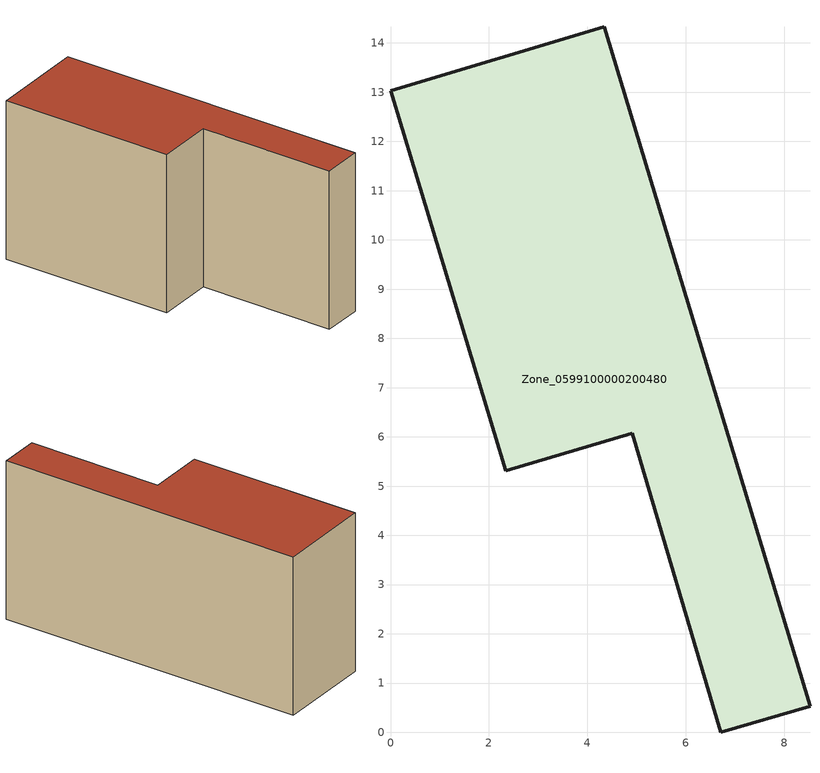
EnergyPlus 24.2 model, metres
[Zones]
Zone_0599100000200480
 floor ground (C_G): 4.91,6.07 2.34,5.31 0,13.03 4.34,14.33 8.52,0.53 6.71,0 z0
 wall outside (C_F): 4.34,14.33 0,13.03 2.34,5.31 4.91,6.07 6.71,0 8.52,0.53 4.34,14.33 z0:7.54
 roof outside (C_R): 8.52,0.53 4.34,14.33 0,13.03 2.34,5.31 4.91,6.07 6.71,0 z7.54
[BUILDING]
Pand.0599100000200480: North Axis=0; Terrain=City; Loads Convergence Tolerance Value=0.04; Temperature Convergence Tolerance Value=0.4; Solar Distribution=FullExterior; Maximum Number of Warmup Days=25; Minimum Number of Warmup Days=1
[Site:Location]
Rotterdam.The.Hague.AP_ZH_NLD Design_Conditions: Latitude=51.96; Longitude=4.45; Time Zone=1; Elevation=-4.5
[SITE:GROUNDTEMPERATURE:BUILDINGSURFACE]
18, 18, 18, 18, 18, 18, 18, 18, 18, 18, 18, 18
[MATERIAL] Thermal Absorptance=0.9; Solar Absorptance=0.7; Visible Absorptance=0.7
Name | Roughness | Thickness | Conductivity | Density | Specific Heat
G.TI.1946 | MediumSmooth | 0.15 | 1 | 540 | 1210
F.TI.1946 | Rough | 0.3 | 0.857143 | 1920 | 840
R.TI.1946 | MediumRough | 0.2 | 0.1 | 1500 | 1000
[CONSTRUCTION]
C_G: G.TI.1946
C_F: F.TI.1946
C_R: R.TI.1946
[ZONE]
Zone_0599100000200480: Type=1; Multiplier=1; Ceiling Height=Autocalculate; Volume=Autocalculate; Floor Area=autocalculate; Part of Total Floor Area=Yes
[ZONEINFILTRATION:DESIGNFLOWRATE]
Infil_Zone_0599100000200480: Zone or ZoneList or Space or SpaceList=Zone_0599100000200480; Schedule=AlwaysOn; Design Flow Rate Calculation Method=Flow/Area; Flow Rate per Floor Area=0.003; Constant Term Coefficient=1; Temperature Term Coefficient=0; Velocity Term Coefficient=0; Velocity Squared Term Coefficient=0
[HVACTEMPLATE:ZONE:IDEALLOADSAIRSYSTEM]
Zone_0599100000200480: Maximum Heating Supply Air Temperature=50; Minimum Cooling Supply Air Temperature=13; Maximum Heating Supply Air Humidity Ratio=0.0156; Minimum Cooling Supply Air Humidity Ratio=0.0077; Heating Limit=NoLimit; Cooling Limit=NoLimit; Dehumidification Control Type=ConstantSensibleHeatRatio; Cooling Sensible Heat Ratio=0.7; Dehumidification Setpoint=60; Humidification Control Type=None; Humidification Setpoint=30; Outdoor Air Method=None; Outdoor Air Flow Rate per Person=0.00944; Outdoor Air Flow Rate per Zone Floor Area=0; Outdoor Air Flow Rate per Zone=0; Demand Controlled Ventilation Type=None; Outdoor Air Economizer Type=NoEconomizer; Heat Recovery Type=None; Sensible Heat Recovery Effectiveness=0.7; Latent Heat Recovery Effectiveness=0.65
[ZONECONTROL:THERMOSTAT]
ThermostatControl_Zone_0599100000200480: Zone or ZoneList=Zone_0599100000200480; Control Type Schedule=DualSetpointControlType; Control 1=Thermostat_Zone_0599100000200480; Temperature Difference Between Cutout And Setpoint=0
[THERMOSTATSETPOINT:DUALSETPOINT]
Thermostat_Zone_0599100000200480: Heating Setpoint Temperature Schedule=HeatingSetpoint_Zone_0599100000200480; Cooling Setpoint Temperature Schedule=CoolingSetpoint_Zone_0599100000200480
[SCHEDULE:COMPACT]
HeatingSetpoint_Zone_0599100000200480: Through: 12/31, For: AllDays, Until: 24:00, 21
CoolingSetpoint_Zone_0599100000200480: Through: 12/31, For: AllDays, Until: 24:00, 24
DualSetpointControlType: Through: 12/31, For: AllDays, Until: 24:00, 4
AlwaysOn: Through: 12/31, For: AllDays, Until: 24:00, 1
